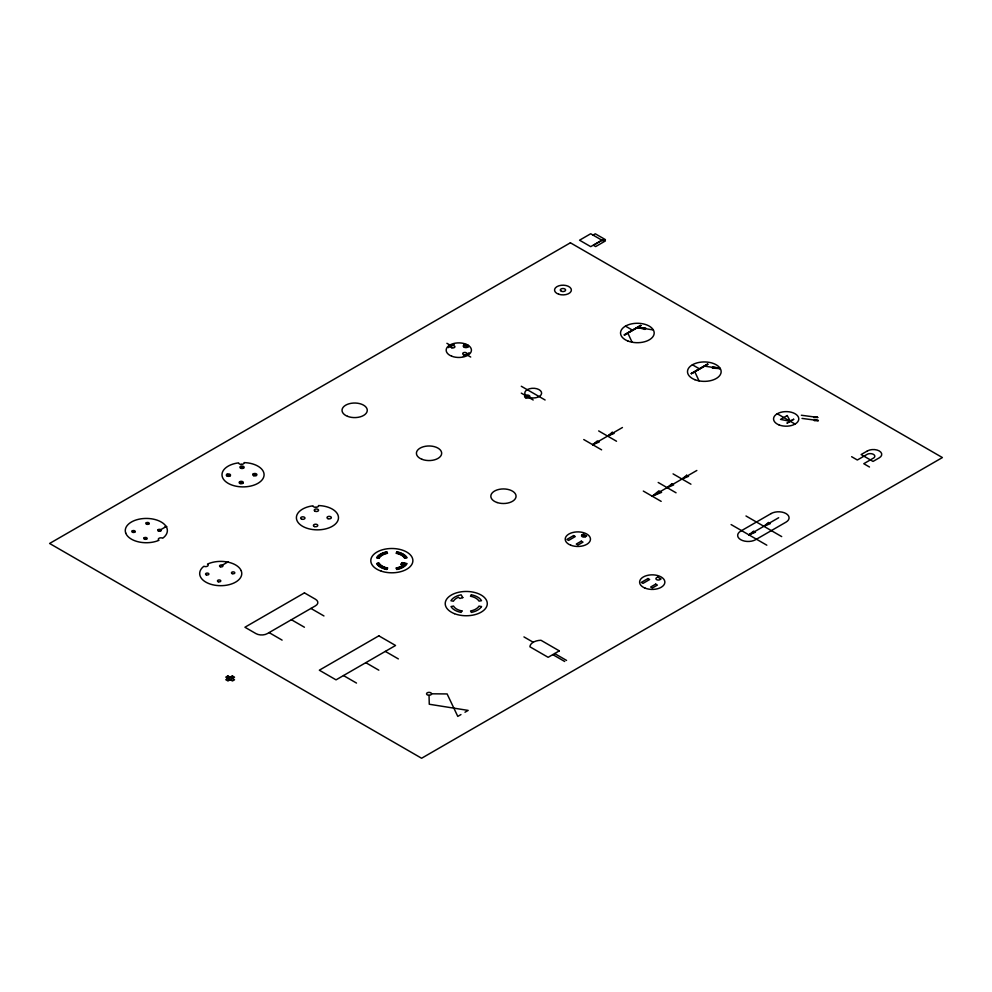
<?xml version="1.0" encoding="UTF-8"?>
<svg xmlns="http://www.w3.org/2000/svg" width="992" height="992" viewBox="0 0 992 992"><rect width="100%" height="100%" fill="white"/><g stroke="black" fill="none" stroke-linecap="round" stroke-linejoin="round"><path stroke-width="1.49" d="M592.683 444.701L597.333 440.944L599.193 442.01L592.683 444.701L622.443 427.515M652.203 496.248L658.886 490.842L661.565 492.379L652.203 496.248L696.843 470.468M748.923 534.899L753.573 531.142L755.433 532.22L748.923 534.899L778.683 517.725M593.067 235.092L595.299 233.802L605.418 239.642L603.186 240.932L590.711 233.752L579.551 240.2L590.711 246.648L601.871 240.2M448.409 347.584L454.262 344.199M160.754 529.678L166.172 526.554M463.301 356.165L469.142 352.792M222.282 565.204L227.701 562.08M624.204 334.862L640.572 325.413M624.377 334.961L640.745 325.512M624.551 335.06L640.931 325.612M691.164 373.525L707.532 364.064M691.337 373.624L707.705 364.163M691.511 373.724L707.891 364.275M582.23 534.738L583.333 534.105L586.669 536.027L585.565 536.66A2.356 1.364 0 0 1 582.217 536.672A2.356 1.364 0 0 1 582.23 534.738L585.565 536.66M460.945 714.562L457.783 716.398L447.119 693.941L431.57 693.805A2.53 1.463 0 0 0 427.775 692.552A2.53 1.463 0 0 0 427.775 695.07A2.53 1.463 0 0 0 431.57 693.805M464.988 712.231L468.15 710.408L429.263 704.246L429.04 695.268M817.718 417.409L813.725 417.533L813.874 416.776L817.718 417.409L801.35 415.251M818.375 420.571L814.382 420.695L814.531 419.938L818.375 420.571L802.007 418.413M637.707 327.472L645.668 327.943L644.974 329.406L637.707 327.472L653.344 329.939M720.304 368.602L712.343 368.131L713.037 366.668L720.304 368.602L704.667 366.122M402.467 563.667L405.492 564.262M402.231 563.94L405.269 564.535M402.479 564.299L405.021 564.808M625.456 326.12L632.574 330.224M692.416 364.783L699.534 368.888M777.232 413.751L795.088 424.055M851.632 456.704L857.348 460.003L867.405 454.2A4.551 2.629 0 0 1 873.568 454.435A4.551 2.629 0 0 1 873.642 458.006L863.772 463.71L869.488 467.009M464.008 345.018L467.728 347.163M446.896 343.306L451.36 345.886M466.24 354.466L470.704 357.046M521.296 386.26L545.104 399.999M598.672 430.925L616.528 441.242M673.072 473.878L690.928 484.195M745.984 515.976L781.696 536.598M521.296 393.13L533.2 399.999M583.755 439.543L601.611 449.847M658.192 482.472L676.048 492.788M731.104 524.57L766.816 545.191M643.312 491.065L661.168 501.369M240.56 466.438L243.511 468.15M253.344 473.829L256.296 475.528M554.652 653.542L566.556 660.424M523.95 636.914L533.212 642.258M552.792 654.621L564.696 661.49M226.957 474.288L229.908 475.999M239.742 481.678L242.705 483.377M310.93 608.443L323.95 615.958M385.33 651.397L398.35 658.911M146.357 522.734L148.726 524.098M158.274 529.616L160.642 530.98M291.4 619.715L304.42 627.229M365.8 662.668L378.82 670.183M132.345 530.819L134.714 532.183M144.262 537.701L146.63 539.065M269.08 632.598L282.1 640.113M343.48 675.552L356.5 683.066M230.256 677.127L232.45 678.392M227.887 678.503L230.082 679.768M694.822 371.814L699.062 380.891M627.862 333.151L632.102 342.228M378.064 557.975A14.533 8.395 0 0 1 387.178 552.705M377.072 557.789A15.587 9.002 0 0 1 386.843 552.135M377.568 557.876A15.054 8.692 0 0 1 387.016 552.42M378.56 558.074A14.012 8.085 0 0 1 387.351 552.99M386.917 569.16A15.116 8.73 0 0 1 377.109 563.493M387.078 568.875A14.595 8.42 0 0 1 377.605 563.406M387.24 568.577A14.062 8.122 0 0 1 378.113 563.307M387.401 568.292A13.541 7.812 0 0 1 378.609 563.22M165.379 526.616L166.631 526.653L165.379 526.616M226.908 562.142L228.172 562.179L226.92 562.117M387.562 568.007L386.706 569.458A15.897 9.176 0 0 1 376.613 563.605L379.105 563.121A13.008 7.514 0 0 0 387.562 568.007M461.962 610.96L461.106 612.411A15.897 9.176 0 0 1 451.013 606.558L453.505 606.075A13.008 7.514 0 0 0 461.962 610.96M396.974 551.85L396.068 553.263A13.479 7.787 0 0 1 404.612 558.161L407.117 557.74A16.083 9.288 0 0 0 396.974 551.85M397.284 552.234L396.75 553.077A14.012 8.085 0 0 1 404.934 557.789L406.435 557.541A15.587 9.002 0 0 0 397.296 552.222M397.594 552.631L397.42 552.904A14.533 8.395 0 0 1 405.257 557.417L405.728 557.343A15.054 8.692 0 0 0 397.606 552.618M471.374 594.803L470.468 596.217A13.479 7.787 0 0 1 479.012 601.115L481.517 600.693A16.083 9.288 0 0 0 471.374 594.803M402.182 562.638L400.718 564.324L402.802 565.192A13.479 7.787 0 0 1 395.982 568.056L396.8 569.482A15.996 9.238 0 0 0 407.067 563.605L402.182 562.638M402.454 563.022L401.388 564.225L403.521 565.118A14.012 8.085 0 0 1 396.651 568.242L397.135 569.098A15.463 8.928 0 0 0 406.398 563.791L402.454 563.022M402.715 563.394L402.058 564.138L404.228 565.031A14.533 8.395 0 0 1 397.308 568.428L397.457 568.701A14.942 8.63 0 0 0 405.703 563.977L402.715 563.394M612.25 432.326L607.6 436.083L614.11 433.405L612.25 432.326M671.733 483.898L667.083 487.655L673.593 484.964L671.733 483.898M686.65 475.28L682 479.037L688.51 476.358L686.65 475.28M768.49 522.536L763.84 526.293L770.35 523.602L768.49 522.536M570.4 242.792L49.6 543.467L421.6 758.248L942.4 457.56L570.4 242.792M603.186 239.642L593.414 245.284L595.646 246.574L605.418 240.932L603.186 239.642M304.445 592.881L244.925 627.242L255.986 633.628A8.01 4.625 0 0 0 267.294 633.628L315.506 605.802A8.01 4.625 0 0 0 315.506 599.267L304.445 592.881M227.887 675.924L225.792 677.127L232.45 680.971L234.546 679.768L227.887 675.924M232.351 675.924L225.792 679.706L227.986 680.971L234.546 677.189L232.351 675.924M378.845 635.835L319.325 670.195L336.04 679.855L395.56 645.482L378.845 635.835M573.599 535.581L566.891 539.45L568.577 540.429L575.273 536.56L573.599 535.581M787.189 415.561L780.543 419.393L790.426 421.364L787.189 415.561M581.3 541.173L576.278 544.062L577.964 545.042L582.986 542.14L581.3 541.173M793.662 419.294L787.164 423.038L793.662 419.294M867.38 450.951L861.118 454.559L873.022 461.429L879.284 457.82A8.42 4.861 0 0 0 879.284 450.951A8.42 4.861 0 0 0 867.38 450.951M647.999 578.534L641.291 582.403L642.977 583.383L649.673 579.514L647.999 578.534M657.733 577.059L656.63 577.691A2.356 1.364 0 0 0 656.617 579.626A2.356 1.364 0 0 0 659.965 579.613L661.069 578.981L657.733 577.059M771.131 513.558L740.739 531.104A10.528 6.076 0 0 0 740.739 539.698A10.528 6.076 0 0 0 755.619 539.698L786.011 522.139A10.528 6.076 0 0 0 786.011 513.558A10.528 6.076 0 0 0 771.131 513.558M655.7 584.127L650.678 587.028L652.364 587.996L657.386 585.094L655.7 584.127M559.302 650.864L548.142 657.312L529.926 646.796A11.495 6.634 0 0 1 540.962 640.274L559.302 650.864M462.793 597.63L459.879 598.486L458.391 597.283A13.479 7.787 0 0 0 453.418 601.214L450.938 600.743A15.996 9.238 0 0 1 461.119 594.816L462.793 597.63M481.48 606.571L479.012 606.1A13.479 7.787 0 0 1 470.543 610.985L471.361 612.399A16.083 9.288 0 0 0 481.48 606.571M379.068 558.174L376.613 557.702A16.083 9.288 0 0 1 386.706 551.85L387.525 553.276A13.479 7.787 0 0 0 379.068 558.174M220.286 566.754A1.674 0.967 0 0 0 222.89 566.023A1.674 0.967 0 0 0 220.497 565.08A1.674 0.967 0 0 0 220.286 566.754M206.274 574.839A1.674 0.967 0 0 0 208.878 574.108A1.674 0.967 0 0 0 206.485 573.178A1.674 0.967 0 0 0 206.274 574.839M218.29 581.758A1.674 0.967 0 0 0 220.794 580.928A1.674 0.967 0 0 0 218.29 580.084A1.674 0.967 0 0 0 218.29 581.758M232.202 573.636A1.674 0.967 0 0 0 234.806 572.905A1.674 0.967 0 0 0 232.413 571.962A1.674 0.967 0 0 0 232.202 573.636M241.168 570.66A21.043 12.152 0 0 0 207.477 564.101A2.579 1.488 0 0 1 207.464 566.159A2.579 1.488 0 0 1 203.906 566.234A21.043 12.152 0 0 0 216.479 585.441A21.043 12.152 0 0 0 241.168 570.66M158.546 531.104A1.674 0.967 0 0 0 161.126 530.348A1.674 0.967 0 0 0 158.695 529.43A1.674 0.967 0 0 0 158.546 531.104M144.609 539.214A1.674 0.967 0 0 0 147.114 538.383A1.674 0.967 0 0 0 144.609 537.552A1.674 0.967 0 0 0 144.609 539.214M132.618 532.307A1.674 0.967 0 0 0 135.197 531.551A1.674 0.967 0 0 0 132.767 530.646A1.674 0.967 0 0 0 132.618 532.307M146.63 524.222A1.674 0.967 0 0 0 149.209 523.466A1.674 0.967 0 0 0 146.779 522.548A1.674 0.967 0 0 0 146.63 524.222M125.711 533.039A21.043 12.152 0 0 0 158.968 540.293A2.579 1.488 0 0 1 159.104 538.234A2.579 1.488 0 0 1 162.676 538.234A21.043 12.152 0 0 0 151.292 518.779A21.043 12.152 0 0 0 125.711 533.039M454.448 613.664A21.043 12.152 0 0 0 487.233 604.475A21.043 12.152 0 0 0 457.039 592.683A21.043 12.152 0 0 0 454.448 613.664M381.312 571.169A21.043 12.152 0 0 0 412.883 560.654A21.043 12.152 0 0 0 381.312 550.126A21.043 12.152 0 0 0 381.312 571.169M301.704 519.176A2.182 1.265 0 0 0 304.978 518.084A2.182 1.265 0 0 0 301.704 516.993A2.182 1.265 0 0 0 301.704 519.176M314.489 526.566A2.182 1.265 0 0 0 317.775 525.475A2.182 1.265 0 0 0 314.489 524.384A2.182 1.265 0 0 0 314.489 526.566M327.955 518.667A2.182 1.265 0 0 0 331.353 517.712A2.182 1.265 0 0 0 328.228 516.485A2.182 1.265 0 0 0 327.955 518.667M315.171 511.289A2.182 1.265 0 0 0 318.568 510.334A2.182 1.265 0 0 0 315.431 509.107A2.182 1.265 0 0 0 315.171 511.289M315.964 507.321A2.765 1.6 0 0 0 318.494 505.56A21.043 12.152 0 0 1 336.052 523.367A21.043 12.152 0 0 1 300.675 525.041A21.043 12.152 0 0 1 312.976 505.821A2.765 1.6 0 0 0 315.964 507.321M241.564 464.368A2.765 1.6 0 0 0 244.094 462.607A21.043 12.152 0 0 1 261.652 480.413A21.043 12.152 0 0 1 226.275 482.087A21.043 12.152 0 0 1 238.576 462.867A2.765 1.6 0 0 0 241.564 464.368M227.292 476.16A2.083 1.203 0 0 0 230.528 475.218A2.083 1.203 0 0 0 227.49 474.064A2.083 1.203 0 0 0 227.292 476.16M240.089 483.538A2.083 1.203 0 0 0 243.313 482.596A2.083 1.203 0 0 0 240.275 481.455A2.083 1.203 0 0 0 240.089 483.538M253.679 475.689A2.083 1.203 0 0 0 256.903 474.746A2.083 1.203 0 0 0 253.878 473.606A2.083 1.203 0 0 0 253.679 475.689M240.895 468.311A2.083 1.203 0 0 0 244.119 467.368A2.083 1.203 0 0 0 241.093 466.215A2.083 1.203 0 0 0 240.895 468.311M645.16 588.169A12.623 7.291 0 0 0 664.838 582.651A12.623 7.291 0 0 0 646.722 575.571A12.623 7.291 0 0 0 645.16 588.169M570.76 545.216A12.623 7.291 0 0 0 590.438 539.698A12.623 7.291 0 0 0 572.322 532.617A12.623 7.291 0 0 0 570.76 545.216M497.128 502.535A12.623 7.291 0 0 0 516.063 496.223A12.623 7.291 0 0 0 497.128 489.912A12.623 7.291 0 0 0 497.128 502.535M421.96 459.308A12.623 7.291 0 0 0 441.638 453.79A12.623 7.291 0 0 0 423.522 446.71A12.623 7.291 0 0 0 421.96 459.308M347.56 416.342A12.623 7.291 0 0 0 367.238 410.837A12.623 7.291 0 0 0 349.122 403.756A12.623 7.291 0 0 0 347.56 416.342M525.81 397.842A2.629 1.513 0 0 0 529.877 396.651A2.629 1.513 0 0 0 526.058 395.213A2.629 1.513 0 0 0 525.81 397.842M528.488 397.16A8.42 4.861 0 0 0 541.595 393.477A8.42 4.861 0 0 0 529.517 388.752A8.42 4.861 0 0 0 528.488 397.16M463.599 354.615A2.083 1.203 0 0 0 466.848 353.71A2.083 1.203 0 0 0 463.859 352.544A2.083 1.203 0 0 0 463.599 354.615M451.794 347.77A2.083 1.203 0 0 0 454.919 346.729A2.083 1.203 0 0 0 451.794 345.687A2.083 1.203 0 0 0 451.794 347.77M464.43 347.361A2.629 1.513 0 0 0 468.497 346.183A2.629 1.513 0 0 0 464.678 344.745A2.629 1.513 0 0 0 464.43 347.361M451.72 356.215A12.623 7.291 0 0 0 471.398 350.697A12.623 7.291 0 0 0 453.282 343.616A12.623 7.291 0 0 0 451.72 356.215M779.08 424.936A12.623 7.291 0 0 0 798.758 419.418A12.623 7.291 0 0 0 780.642 412.35A12.623 7.291 0 0 0 779.08 424.936M694.884 379.7A16.839 9.722 0 0 0 721.11 372.347A16.839 9.722 0 0 0 696.967 362.911A16.839 9.722 0 0 0 694.884 379.7M627.924 341.037A16.839 9.722 0 0 0 654.15 333.684A16.839 9.722 0 0 0 630.007 324.248A16.839 9.722 0 0 0 627.924 341.037M561.484 291.301A2.629 1.513 0 0 0 565.589 290.148A2.629 1.513 0 0 0 561.807 288.672A2.629 1.513 0 0 0 561.484 291.301M558.756 294.252A8.42 4.861 0 0 0 571.38 290.036A8.42 4.861 0 0 0 558.756 285.832A8.42 4.861 0 0 0 558.756 294.252"/></g></svg>
